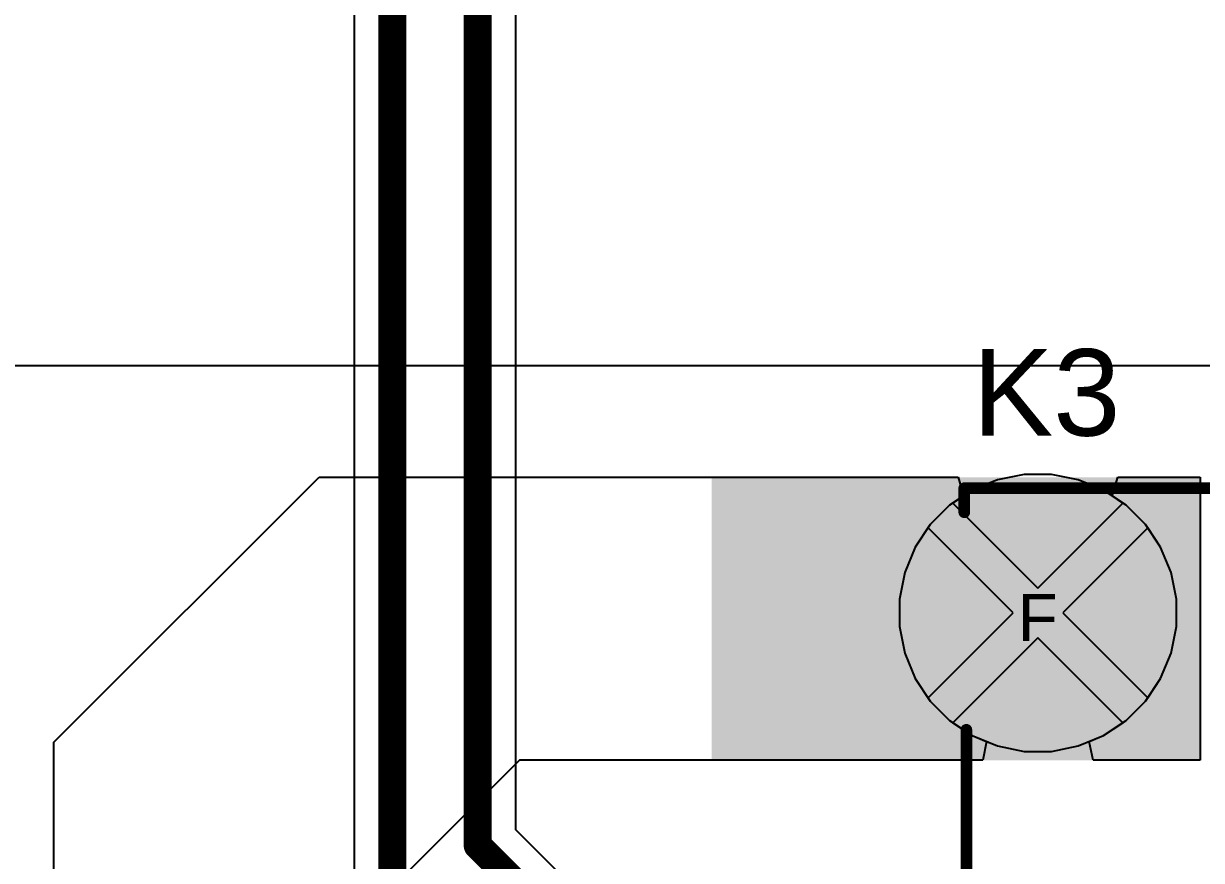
# Model space of a CAD drawing. Header units: inches. Extents: x 0 to 5401, y 0 to 5414.
# Drawn here: x 75.22 to 88.01, y 30.47 to 39.56 of the extents above; entities that cross this region are included whole.
import ezdxf

# ---------------------------------------------------------------- set-up
doc = ezdxf.new("R2010")
doc.units = ezdxf.units.IN
for name, color, linetype in [('Bottom Layer', 5, 'Continuous'), ('Bottom Solder', 6, 'Continuous'), ('Drill Drawing', 1, 'Continuous'), ('Layer 1', 16, 'Continuous'), ('Layer 2', 76, 'Continuous'), ('Multi-Layer', 9, 'Continuous'), ('Pad Holes', 156, 'Continuous'), ('Top Layer', 1, 'Continuous'), ('Top Overlay', 2, 'Continuous'), ('Top Solder', 216, 'Continuous')]:
    doc.layers.add(name, color=color, linetype=linetype)
doc.styles.add('Arial', font='', dxfattribs={"height": 0.2})
doc.styles.get('Arial').set_extended_font_data('Arial')

# ---------------------------------------------------------------- blocks, each defined once
blk = doc.blocks.new('HF33F_024_ZS3_176')
at = {"layer": 'Bottom Layer'}
h = blk.add_hatch(color=5, dxfattribs=at)
edge = h.paths.add_edge_path()
edge.add_arc((8.9, -3.81), 1.25, 0, 360)
at = {"layer": 'Bottom Solder'}
h = blk.add_hatch(color=6, dxfattribs=at)
edge = h.paths.add_edge_path()
edge.add_arc((8.9, -3.81), 1.301, 0, 360)
at = {"layer": 'Layer 1'}
h = blk.add_hatch(color=16, dxfattribs=at)
edge = h.paths.add_edge_path()
edge.add_arc((8.9, -3.81), 1.25, 0, 360)
at = {"layer": 'Layer 2'}
h = blk.add_hatch(color=76, dxfattribs=at)
edge = h.paths.add_edge_path()
edge.add_arc((8.9, -3.81), 1.25, 0, 360)
at = {"layer": 'Multi-Layer'}
h = blk.add_hatch(color=9, dxfattribs=at)
edge = h.paths.add_edge_path()
edge.add_arc((8.9, -3.81), 1.25, 0, 360)
at = {"layer": 'Pad Holes'}
h = blk.add_hatch(color=7, dxfattribs=at)
edge = h.paths.add_edge_path()
edge.add_arc((8.9, -3.81), 0.7, 0, 360)
at = {"layer": 'Top Layer'}
h = blk.add_hatch(color=1, dxfattribs=at)
edge = h.paths.add_edge_path()
edge.add_arc((8.9, -3.81), 1.25, 0, 360)
at = {"layer": 'Top Solder'}
h = blk.add_hatch(color=216, dxfattribs=at)
edge = h.paths.add_edge_path()
edge.add_arc((8.9, -3.81), 1.301, 0, 360)
at = {"layer": 'Top Overlay'}
for points in [[(9.677, 5.156, 0.127, 0.127, 0), (9.677, -2.54, 0.127, 0.127, 0)], [(9.7, -4.903, 0.127, 0.127, 0), (9.7, -5.163, 0.127, 0.127, 0)], [(9.7, -5.163, 0.127, 0.127, 0), (-10.897, -5.163, 0.127, 0.127, 0)]]:
    blk.add_lwpolyline(points, format="xyseb", dxfattribs=at)
for points in [[(9.646, -2.54, 0.0635, 0.0635, 1), (9.709, -2.54, 0.0635, 0.0635, 1)], [(9.668, -4.903, 0.0635, 0.0635, 1), (9.732, -4.903, 0.0635, 0.0635, 1)], [(9.668, -5.163, 0.0635, 0.0635, 1), (9.732, -5.163, 0.0635, 0.0635, 1)], [(9.668, -5.163, 0.0635, 0.0635, 1), (9.732, -5.163, 0.0635, 0.0635, 1)]]:
    blk.add_lwpolyline(points, format="xyseb", close=True, dxfattribs=at)

msp = doc.modelspace()

# ---------------------------------------------------------------- hatches: boundary and pattern name
at = {"layer": 'Top Layer'}
msp.add_hatch(color=1, dxfattribs=at).paths.add_polyline_path([(82.688, 31.558), (87.994, 31.558), (87.994, 34.631), (82.688, 34.631)])

# ---------------------------------------------------------------- linework, layer by layer
at = {"layer": 'Bottom Layer'}
for p, q in [((78.808, 40.531), (78.808, 19.272)), ((80.564, 30.803), (80.564, 39.991)), ((86.083, 34.662), (85.793, 34.604)), ((86.38, 34.662), (86.083, 34.662)), ((86.67, 34.604), (86.38, 34.662)), ((85.793, 34.604), (85.519, 34.491)), ((86.944, 34.491), (86.67, 34.604)), ((85.519, 34.491), (85.273, 34.326)), ((87.19, 34.326), (86.944, 34.491)), ((85.273, 34.326), (85.063, 34.116)), ((87.4, 34.116), (87.19, 34.326)), ((85.063, 34.116), (84.899, 33.87)), ((87.564, 33.87), (87.4, 34.116)), ((84.899, 33.87), (84.785, 33.596)), ((87.678, 33.596), (87.564, 33.87)), ((84.785, 33.596), (84.728, 33.306)), ((87.736, 33.306), (87.678, 33.596)), ((84.728, 33.306), (84.728, 33.01)), ((87.736, 33.01), (87.736, 33.306)), ((84.728, 33.01), (84.785, 32.719)), ((87.678, 32.719), (87.736, 33.01)), ((84.785, 32.719), (84.899, 32.445)), ((87.564, 32.445), (87.678, 32.719)), ((84.899, 32.445), (85.063, 32.199)), ((87.4, 32.199), (87.564, 32.445)), ((85.063, 32.199), (85.273, 31.989)), ((87.19, 31.989), (87.4, 32.199)), ((85.273, 31.989), (85.519, 31.825)), ((86.944, 31.825), (87.19, 31.989)), ((85.519, 31.825), (85.793, 31.712)), ((86.67, 31.712), (86.944, 31.825)), ((85.793, 31.712), (86.083, 31.654)), ((86.083, 31.654), (86.38, 31.654)), ((86.38, 31.654), (86.67, 31.712)), ((82.568, 28.799), (80.564, 30.803))]:
    msp.add_line(p, q, dxfattribs=at)
for points in [[(79.222, 19.272, 0.305, 0.305, 0), (79.222, 40.531, 0.305, 0.305, 0)], [(80.149, 30.632, 0.305, 0.305, 0), (80.149, 40.163, 0.305, 0.305, 0)], [(80.149, 30.632, 0.305, 0.305, 0), (82.536, 28.245, 0.305, 0.305, 0)]]:
    msp.add_lwpolyline(points, format="xyseb", dxfattribs=at)
msp.add_lwpolyline([(80.073, 30.632, 0.152, 0.152, 1), (80.226, 30.632, 0.152, 0.152, 1)], format="xyseb", close=True, dxfattribs=at)
msp.add_lwpolyline([(80.073, 30.632, 0.152, 0.152, 1), (80.226, 30.632, 0.152, 0.152, 1)], format="xyseb", close=True, dxfattribs=at)
at = {"layer": 'Layer 1'}
for p, q in [((86.083, 34.662), (85.793, 34.604)), ((86.38, 34.662), (86.083, 34.662)), ((86.67, 34.604), (86.38, 34.662)), ((85.793, 34.604), (85.519, 34.491)), ((86.944, 34.491), (86.67, 34.604)), ((85.519, 34.491), (85.273, 34.326)), ((87.19, 34.326), (86.944, 34.491)), ((85.273, 34.326), (85.063, 34.116)), ((87.4, 34.116), (87.19, 34.326)), ((85.063, 34.116), (84.899, 33.87)), ((87.564, 33.87), (87.4, 34.116)), ((84.899, 33.87), (84.785, 33.596)), ((87.678, 33.596), (87.564, 33.87)), ((84.785, 33.596), (84.728, 33.306)), ((87.736, 33.306), (87.678, 33.596)), ((84.728, 33.306), (84.728, 33.01)), ((87.736, 33.01), (87.736, 33.306)), ((84.728, 33.01), (84.785, 32.719)), ((87.678, 32.719), (87.736, 33.01)), ((84.785, 32.719), (84.899, 32.445)), ((87.564, 32.445), (87.678, 32.719)), ((84.899, 32.445), (85.063, 32.199)), ((87.4, 32.199), (87.564, 32.445)), ((85.063, 32.199), (85.273, 31.989)), ((87.19, 31.989), (87.4, 32.199)), ((85.273, 31.989), (85.519, 31.825)), ((86.944, 31.825), (87.19, 31.989)), ((85.519, 31.825), (85.793, 31.712)), ((86.67, 31.712), (86.944, 31.825)), ((85.793, 31.712), (86.083, 31.654)), ((86.083, 31.654), (86.38, 31.654)), ((86.38, 31.654), (86.67, 31.712))]:
    msp.add_line(p, q, dxfattribs=at)
at = {"layer": 'Layer 2'}
for p, q in [((86.083, 34.662), (85.793, 34.604)), ((86.38, 34.662), (86.083, 34.662)), ((86.67, 34.604), (86.38, 34.662)), ((85.793, 34.604), (85.519, 34.491)), ((86.944, 34.491), (86.67, 34.604)), ((85.519, 34.491), (85.273, 34.326)), ((87.19, 34.326), (86.944, 34.491)), ((85.273, 34.326), (85.063, 34.116)), ((87.4, 34.116), (87.19, 34.326)), ((85.063, 34.116), (84.899, 33.87)), ((87.564, 33.87), (87.4, 34.116)), ((84.899, 33.87), (84.785, 33.596)), ((87.678, 33.596), (87.564, 33.87)), ((84.785, 33.596), (84.728, 33.306)), ((87.736, 33.306), (87.678, 33.596)), ((84.728, 33.306), (84.728, 33.01)), ((87.736, 33.01), (87.736, 33.306)), ((84.728, 33.01), (84.785, 32.719)), ((87.678, 32.719), (87.736, 33.01)), ((84.785, 32.719), (84.899, 32.445)), ((87.564, 32.445), (87.678, 32.719)), ((84.899, 32.445), (85.063, 32.199)), ((87.4, 32.199), (87.564, 32.445)), ((85.063, 32.199), (85.273, 31.989)), ((87.19, 31.989), (87.4, 32.199)), ((85.273, 31.989), (85.519, 31.825)), ((86.944, 31.825), (87.19, 31.989)), ((85.519, 31.825), (85.793, 31.712)), ((86.67, 31.712), (86.944, 31.825)), ((85.793, 31.712), (86.083, 31.654)), ((86.083, 31.654), (86.38, 31.654)), ((86.38, 31.654), (86.67, 31.712))]:
    msp.add_line(p, q, dxfattribs=at)
at = {"layer": 'Top Layer'}
for p, q in [((90.627, 35.839), (71.907, 35.839)), ((75.548, 31.752), (78.427, 34.631)), ((78.427, 34.631), (85.364, 34.631)), ((85.364, 34.631), (85.425, 34.428)), ((87.038, 34.428), (87.1, 34.631)), ((87.1, 34.631), (87.994, 34.631)), ((87.994, 34.631), (87.994, 31.558)), ((85.425, 34.428), (85.309, 34.35)), ((87.154, 34.35), (87.038, 34.428)), ((85.309, 34.35), (86.232, 33.427)), ((86.232, 33.427), (87.154, 34.35)), ((85.039, 34.081), (84.899, 33.87)), ((85.962, 33.158), (85.039, 34.081)), ((87.424, 34.081), (86.501, 33.158)), ((87.564, 33.87), (87.424, 34.081)), ((84.899, 33.87), (84.785, 33.596)), ((87.678, 33.596), (87.564, 33.87)), ((84.785, 33.596), (84.728, 33.306)), ((87.736, 33.306), (87.678, 33.596)), ((84.728, 33.306), (84.728, 33.01)), ((87.736, 33.01), (87.736, 33.306)), ((85.039, 32.235), (85.962, 33.158)), ((86.501, 33.158), (87.424, 32.235)), ((84.728, 33.01), (84.785, 32.719)), ((87.678, 32.719), (87.736, 33.01)), ((86.232, 32.888), (85.309, 31.965)), ((87.154, 31.965), (86.232, 32.888)), ((84.785, 32.719), (84.899, 32.445)), ((87.564, 32.445), (87.678, 32.719)), ((84.899, 32.445), (85.039, 32.235)), ((87.424, 32.235), (87.564, 32.445)), ((85.309, 31.965), (85.519, 31.825)), ((86.944, 31.825), (87.154, 31.965)), ((75.548, 13.803), (75.548, 31.752)), ((85.519, 31.825), (85.674, 31.761)), ((85.674, 31.761), (85.634, 31.558)), ((86.789, 31.761), (86.944, 31.825)), ((86.83, 31.558), (86.789, 31.761)), ((80.603, 31.558), (79.104, 30.059)), ((85.634, 31.558), (80.603, 31.558)), ((87.994, 31.558), (86.83, 31.558))]:
    msp.add_line(p, q, dxfattribs=at)

# ---------------------------------------------------------------- block references
at = {"rotation": 180}
msp.add_blockref('HF33F_024_ZS3_176', (95.132, 29.348), dxfattribs=at)

# ---------------------------------------------------------------- texts
at = {"layer": 'Drill Drawing', "style": 'Arial'}
msp.add_text('F', height=0.508, dxfattribs=at).set_placement((86.012, 32.853))
at = {"layer": 'Top Overlay', "style": 'Arial'}
msp.add_text('K3', height=0.9398, dxfattribs=at).set_placement((85.522, 35.082))

doc.saveas('drawing.dxf')
